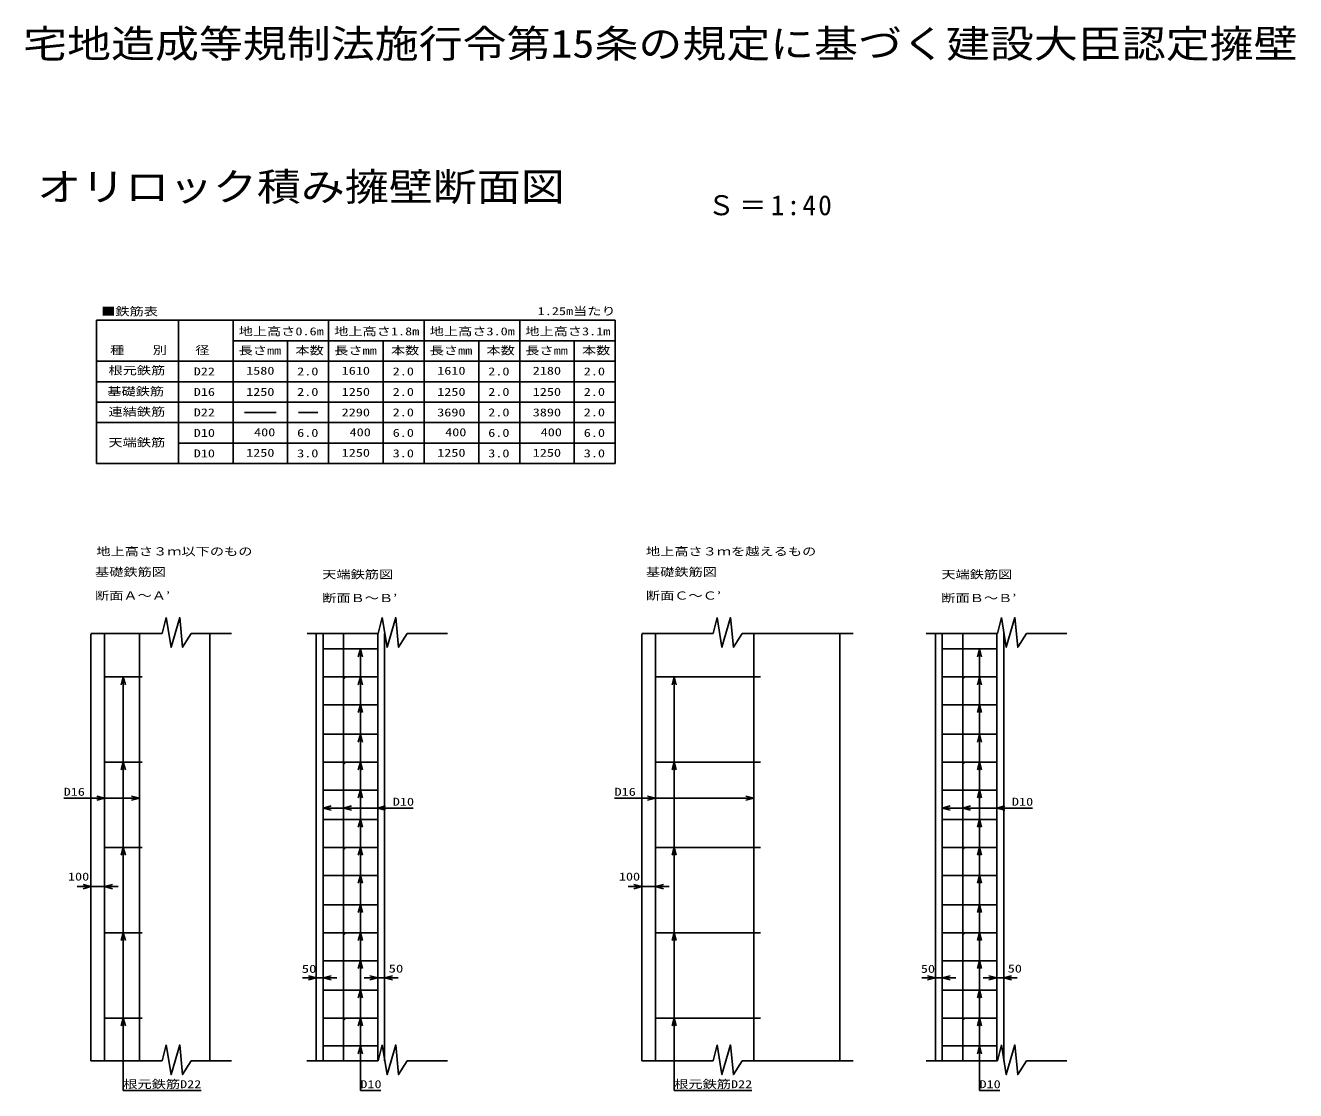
# Model space of a CAD drawing. Units: millimetres, scale not verified. Extents: x -10455 to 9401, y -7735 to 7013.
# Drawn here: x -10204 to -898, y -867 to 6936 of the extents above; entities that cross this region are included whole.
import ezdxf
from ezdxf.enums import TextEntityAlignment as Align

# ---------------------------------------------------------------- set-up
doc = ezdxf.new("R2010")
doc.units = ezdxf.units.MM
doc.header["$LTSCALE"] = 40
doc.layers.add('0-0', color=7, linetype='Continuous')
doc.styles.add('ＭＳ ゴシック', font='')
doc.styles.get('ＭＳ ゴシック').set_extended_font_data('MS Gothic')

msp = doc.modelspace()

# ---------------------------------------------------------------- linework, layer by layer
at = {"layer": '0-0'}
for p, q in [((-9683.02, 4776.09), (-9683.02, 4626.09)), ((-9083.02, 4626.09), (-9083.02, 4776.09)), ((-8683.02, 4626.09), (-8683.02, 4776.09)), ((-7983.02, 4626.09), (-7983.02, 4776.09)), ((-7283.02, 4626.09), (-7283.02, 4776.09)), ((-6583.02, 4626.09), (-6583.02, 4776.09)), ((-5883.02, 4626.09), (-5883.02, 4776.09)), ((-9683.02, 4626.09), (-9683.02, 3726.09)), ((-9083.02, 4626.09), (-9083.02, 3726.09)), ((-8683.02, 4626.09), (-8683.02, 3726.09)), ((-8683.02, 4626.09), (-7983.02, 4626.09)), ((-8283.02, 4626.09), (-8283.02, 3726.09)), ((-7983.02, 4626.09), (-7983.02, 3726.09)), ((-7583.02, 4626.09), (-7583.02, 3726.09)), ((-7283.02, 4626.09), (-7283.02, 3726.09)), ((-6883.02, 4626.09), (-6883.02, 3726.09)), ((-6583.02, 4626.09), (-6583.02, 3726.09)), ((-6183.02, 4626.09), (-6183.02, 3726.09)), ((-5883.02, 4626.09), (-5883.02, 3726.09)), ((-9683.02, 4476.09), (-7983.02, 4476.09)), ((-7983.02, 4476.09), (-5883.02, 4476.09)), ((-9683.02, 4326.09), (-7983.02, 4326.09)), ((-7983.02, 4326.09), (-5883.02, 4326.09)), ((-9683.02, 4176.09), (-7983.02, 4176.09)), ((-8598.74, 4100.59), (-8367.72, 4100.59)), ((-8203.78, 4100.59), (-8062.18, 4100.59)), ((-7983.02, 4176.09), (-5883.02, 4176.09)), ((-9683.02, 4026.09), (-7983.02, 4026.09)), ((-7983.02, 4026.09), (-5883.02, 4026.09)), ((-9083.02, 3876.09), (-7983.02, 3876.09)), ((-7983.02, 3876.09), (-5883.02, 3876.09)), ((-9683.02, 3726.09), (-7983.02, 3726.09)), ((-7750.48, 2369.31), (-7766.01, 2311.36)), ((-3214.03, 2369.31), (-3229.56, 2311.36)), ((-9487.29, 2164.31), (-9502.81, 2106.36)), ((-9487.29, 1539.31), (-9487.29, 2164.31)), ((-9487.29, 2164.31), (-9471.76, 2106.36)), ((-7750.48, 2164.31), (-7766.01, 2106.36)), ((-7750.48, 2164.31), (-7734.95, 2106.36)), ((-5450.84, 2164.31), (-5466.37, 2106.36)), ((-5450.84, 1539.31), (-5450.84, 2164.31)), ((-5450.84, 2164.31), (-5435.31, 2106.36)), ((-3214.03, 2164.31), (-3229.56, 2106.36)), ((-3214.03, 2164.31), (-3198.5, 2106.36)), ((-7750.48, 1959.31), (-7766.01, 1901.36)), ((-7750.48, 1959.31), (-7734.95, 1901.36)), ((-3214.03, 1959.31), (-3229.56, 1901.36)), ((-3214.03, 1959.31), (-3198.5, 1901.36)), ((-7750.48, 1744.31), (-7766.01, 1686.36)), ((-7750.48, 1744.31), (-7734.95, 1686.36)), ((-3214.03, 1744.31), (-3229.56, 1686.36)), ((-3214.03, 1744.31), (-3198.5, 1686.36)), ((-9487.29, 1539.31), (-9502.81, 1481.36)), ((-9487.29, 914.31), (-9487.29, 1539.31)), ((-9487.29, 1539.31), (-9471.76, 1481.36)), ((-7750.48, 1539.31), (-7766.01, 1481.36)), ((-7750.48, 1539.31), (-7734.95, 1481.36)), ((-5450.84, 1539.31), (-5466.37, 1481.36)), ((-5450.84, 914.31), (-5450.84, 1539.31)), ((-5450.84, 1539.31), (-5435.31, 1481.36)), ((-3214.03, 1539.31), (-3229.56, 1481.36)), ((-3214.03, 1539.31), (-3198.5, 1481.36)), ((-7750.48, 1334.31), (-7766.01, 1276.36)), ((-7750.48, 1334.31), (-7734.95, 1276.36)), ((-3214.03, 1334.31), (-3229.56, 1276.36)), ((-3214.03, 1334.31), (-3198.5, 1276.36)), ((-9624.17, 1274.69), (-9682.13, 1290.22)), ((-9369.17, 1274.69), (-9427.13, 1290.22)), ((-8023.25, 1202.04), (-7965.29, 1217.57)), ((-7873.25, 1202.04), (-7815.29, 1217.57)), ((-7623.25, 1202.04), (-7565.29, 1217.57)), ((-5587.72, 1274.69), (-5645.68, 1290.22)), ((-5587.72, 1274.69), (-4867.72, 1274.69)), ((-4867.72, 1274.69), (-4925.68, 1290.22)), ((-4867.72, 1274.69), (-4925.68, 1259.16)), ((-3486.8, 1202.04), (-3428.84, 1217.57)), ((-3336.8, 1202.04), (-3278.84, 1217.57)), ((-3086.8, 1202.04), (-3028.84, 1217.57)), ((-8023.25, 1202.04), (-7965.29, 1186.51)), ((-7873.25, 1202.04), (-7815.29, 1186.51)), ((-7750.48, 1119.31), (-7766.01, 1061.36)), ((-7750.48, 1119.31), (-7734.95, 1061.36)), ((-7623.25, 1202.04), (-7565.29, 1186.51)), ((-7512.58, 1202.04), (-7362.58, 1202.04)), ((-3486.8, 1202.04), (-3428.84, 1186.51)), ((-3336.8, 1202.04), (-3278.84, 1186.51)), ((-3214.03, 1119.31), (-3229.56, 1061.36)), ((-3214.03, 1119.31), (-3198.5, 1061.36)), ((-3086.8, 1202.04), (-3028.84, 1186.51)), ((-2976.13, 1202.04), (-2826.13, 1202.04)), ((-9487.29, 914.31), (-9502.81, 856.36)), ((-9487.29, 289.31), (-9487.29, 914.31)), ((-9487.29, 914.31), (-9471.76, 856.36)), ((-7750.48, 914.31), (-7766.01, 856.36)), ((-7750.48, 914.31), (-7734.95, 856.36)), ((-5450.84, 914.31), (-5466.37, 856.36)), ((-5450.84, 289.31), (-5450.84, 914.31)), ((-5450.84, 914.31), (-5435.31, 856.36)), ((-3214.03, 914.31), (-3229.56, 856.36)), ((-3214.03, 914.31), (-3198.5, 856.36)), ((-7750.48, 709.31), (-7766.01, 651.36)), ((-7750.48, 709.31), (-7734.95, 651.36)), ((-3214.03, 709.31), (-3229.56, 651.36)), ((-3214.03, 709.31), (-3198.5, 651.36)), ((-9724.17, 627.33), (-9824.17, 627.33)), ((-9724.17, 627.33), (-9782.13, 642.86)), ((-9724.17, 627.33), (-9782.13, 611.8)), ((-9724.17, 627.33), (-9624.17, 627.33)), ((-9624.17, 627.33), (-9566.21, 642.86)), ((-9624.17, 627.33), (-9524.17, 627.33)), ((-9624.17, 627.33), (-9566.21, 611.8)), ((-5687.72, 627.33), (-5787.72, 627.33)), ((-5687.72, 627.33), (-5745.68, 642.86)), ((-5687.72, 627.33), (-5745.68, 611.8)), ((-5687.72, 627.33), (-5587.72, 627.33)), ((-5587.72, 627.33), (-5529.77, 642.86)), ((-5587.72, 627.33), (-5487.72, 627.33)), ((-5587.72, 627.33), (-5529.77, 611.8)), ((-7750.48, 494.31), (-7766.01, 436.36)), ((-7750.48, 494.31), (-7734.95, 436.36)), ((-3214.03, 494.31), (-3229.56, 436.36)), ((-3214.03, 494.31), (-3198.5, 436.36)), ((-9487.29, 289.31), (-9502.81, 231.36)), ((-9487.29, 289.31), (-9471.76, 231.36)), ((-7750.48, 289.31), (-7766.01, 231.36)), ((-7750.48, 289.31), (-7734.95, 231.36)), ((-5450.84, 289.31), (-5466.37, 231.36)), ((-5450.84, 289.31), (-5435.31, 231.36)), ((-3214.03, 289.31), (-3229.56, 231.36)), ((-3214.03, 289.31), (-3198.5, 231.36)), ((-7750.48, 84.31), (-7766.01, 26.36)), ((-7750.48, 84.31), (-7734.95, 26.36)), ((-3214.03, 84.31), (-3229.56, 26.36)), ((-3214.03, 84.31), (-3198.5, 26.36)), ((-8073.25, -41.08), (-8173.25, -41.08)), ((-8073.25, -41.08), (-8131.2, -25.55)), ((-8073.25, -41.08), (-8131.2, -56.61)), ((-8073.25, -41.08), (-8023.25, -41.08)), ((-8023.25, -41.08), (-7965.29, -25.55)), ((-8023.25, -41.08), (-7965.29, -56.61)), ((-8023.25, -41.08), (-7923.25, -41.08)), ((-7623.25, -41.08), (-7723.25, -41.08)), ((-7623.25, -41.08), (-7681.2, -25.55)), ((-7623.25, -41.08), (-7681.2, -56.61)), ((-7573.25, -41.08), (-7623.25, -41.08)), ((-7573.25, -41.08), (-7515.29, -25.55)), ((-7573.25, -41.08), (-7473.25, -41.08)), ((-7573.25, -41.08), (-7515.29, -56.61)), ((-3536.8, -41.08), (-3636.8, -41.08)), ((-3536.8, -41.08), (-3594.76, -25.55)), ((-3536.8, -41.08), (-3594.76, -56.61)), ((-3536.8, -41.08), (-3486.8, -41.08)), ((-3486.8, -41.08), (-3428.84, -25.55)), ((-3486.8, -41.08), (-3428.84, -56.61)), ((-3486.8, -41.08), (-3386.8, -41.08)), ((-3086.8, -41.08), (-3186.8, -41.08)), ((-3086.8, -41.08), (-3144.76, -25.55)), ((-3086.8, -41.08), (-3144.76, -56.61)), ((-3036.8, -41.08), (-3086.8, -41.08)), ((-3036.8, -41.08), (-2978.84, -25.55)), ((-3036.8, -41.08), (-2936.8, -41.08)), ((-3036.8, -41.08), (-2978.84, -56.61)), ((-7750.48, -130.69), (-7766.01, -188.64)), ((-7750.48, -130.69), (-7734.95, -188.64)), ((-3214.03, -130.69), (-3229.56, -188.64)), ((-3214.03, -130.69), (-3198.5, -188.64)), ((-9487.29, -335.69), (-9502.81, -393.64)), ((-9487.29, -335.69), (-9471.76, -393.64)), ((-7750.48, -335.69), (-7766.01, -393.64)), ((-7750.48, -335.69), (-7734.95, -393.64)), ((-5450.84, -335.69), (-5466.37, -393.64)), ((-5450.84, -335.69), (-5435.31, -393.64)), ((-3214.03, -335.69), (-3229.56, -393.64)), ((-3214.03, -335.69), (-3198.5, -393.64)), ((-7750.48, -540.69), (-7766.01, -598.64)), ((-7750.48, -540.69), (-7734.95, -598.64)), ((-3214.03, -540.69), (-3229.56, -598.64)), ((-3214.03, -540.69), (-3198.5, -598.64)), ((-9487.29, -867.38), (-8917.29, -867.38)), ((-7750.48, -867.38), (-7600.48, -867.38)), ((-5450.84, -867.38), (-4880.84, -867.38)), ((-3214.03, -867.38), (-3064.03, -867.38))]:
    msp.add_line(p, q, dxfattribs=at)
at = {"layer": '0-0', "color": 2}
for p, q in [((-9202.21, 2482.1), (-9172.29, 2598.05)), ((-7619.46, 2482.1), (-7589.54, 2598.05)), ((-5165.76, 2482.1), (-5135.84, 2598.05)), ((-3083.01, 2482.1), (-3053.09, 2598.05)), ((-9724.17, -648.19), (-9724.17, 2476.81)), ((-9723.89, 2482.1), (-9202.21, 2482.1)), ((-8989.59, 2482.1), (-8694.17, 2482.1)), ((-8854.17, -648.19), (-8854.17, 2476.81)), ((-8141.15, 2482.1), (-7619.46, 2482.1)), ((-8073.25, 2482.1), (-8073.25, -648.19)), ((-7573.25, 2482.1), (-7573.25, -648.19)), ((-7406.84, 2482.1), (-7111.42, 2482.1)), ((-5687.72, -648.19), (-5687.72, 2476.81)), ((-5687.44, 2482.1), (-5165.76, 2482.1)), ((-4953.14, 2482.1), (-4140.6, 2482.1)), ((-4237.72, -648.19), (-4237.72, 2482.1)), ((-3604.7, 2482.1), (-3083.01, 2482.1)), ((-3536.8, 2482.1), (-3536.8, -648.19)), ((-3036.8, 2482.1), (-3036.8, -648.19)), ((-2870.4, 2482.1), (-2574.98, 2482.1)), ((-9202.21, -648.19), (-9172.29, -532.24)), ((-7619.46, -648.19), (-7589.54, -532.24)), ((-5165.76, -648.19), (-5135.84, -532.24)), ((-3083.01, -648.19), (-3053.09, -532.24)), ((-9724.17, -648.19), (-9202.21, -648.19)), ((-8989.59, -648.19), (-8694.17, -648.19)), ((-8141.42, -648.19), (-7619.46, -648.19)), ((-7406.84, -648.19), (-7111.42, -648.19)), ((-5687.72, -648.19), (-5165.76, -648.19)), ((-4953.14, -648.19), (-4140.6, -648.19)), ((-3604.98, -648.19), (-3083.01, -648.19)), ((-2870.4, -648.19), (-2574.98, -648.19))]:
    msp.add_line(p, q, dxfattribs=at)
at = {"layer": '0-0', "color": 5}
for p, q in [((-9624.17, -648.19), (-9624.17, 2476.81)), ((-9369.17, -648.19), (-9369.17, 2476.81)), ((-8023.25, 2482.1), (-8023.25, -648.19)), ((-7873.25, 2482.1), (-7873.25, -648.19)), ((-7623.25, 2482.1), (-7623.25, -648.19)), ((-5587.72, -648.19), (-5587.72, 2476.81)), ((-4867.72, -648.19), (-4867.72, 2476.81)), ((-3486.8, 2482.1), (-3486.8, -648.19)), ((-3336.8, 2482.1), (-3336.8, -648.19)), ((-3086.8, 2482.1), (-3086.8, -648.19)), ((-8023.25, 2369.31), (-7623.25, 2369.31)), ((-3486.8, 2369.31), (-3086.8, 2369.31)), ((-9624.17, 2164.31), (-9349.17, 2164.31)), ((-8023.25, 2164.31), (-7623.25, 2164.31)), ((-5587.72, 2164.31), (-4817.72, 2164.31)), ((-3486.8, 2164.31), (-3086.8, 2164.31)), ((-8023.25, 1959.31), (-7623.25, 1959.31)), ((-3486.8, 1959.31), (-3086.8, 1959.31)), ((-8023.25, 1744.31), (-7623.25, 1744.31)), ((-3486.8, 1744.31), (-3086.8, 1744.31)), ((-9624.17, 1539.31), (-9349.17, 1539.31)), ((-8023.25, 1539.31), (-7623.25, 1539.31)), ((-5587.72, 1539.31), (-4817.72, 1539.31)), ((-3486.8, 1539.31), (-3086.8, 1539.31)), ((-8023.25, 1334.31), (-7623.25, 1334.31)), ((-3486.8, 1334.31), (-3086.8, 1334.31)), ((-8023.25, 1119.31), (-7623.25, 1119.31)), ((-3486.8, 1119.31), (-3086.8, 1119.31)), ((-9624.17, 914.31), (-9349.17, 914.31)), ((-8023.25, 914.31), (-7623.25, 914.31)), ((-5587.72, 914.31), (-4817.72, 914.31)), ((-3486.8, 914.31), (-3086.8, 914.31)), ((-8023.25, 709.31), (-7623.25, 709.31)), ((-3486.8, 709.31), (-3086.8, 709.31)), ((-8023.25, 494.31), (-7623.25, 494.31)), ((-3486.8, 494.31), (-3086.8, 494.31)), ((-9624.17, 289.31), (-9349.17, 289.31)), ((-8023.25, 289.31), (-7623.25, 289.31)), ((-5587.72, 289.31), (-4817.72, 289.31)), ((-3486.8, 289.31), (-3086.8, 289.31)), ((-8023.25, 84.31), (-7623.25, 84.31)), ((-3486.8, 84.31), (-3086.8, 84.31)), ((-8023.25, -130.69), (-7623.25, -130.69)), ((-3486.8, -130.69), (-3086.8, -130.69)), ((-9624.17, -335.69), (-9349.17, -335.69)), ((-8023.25, -335.69), (-7623.25, -335.69)), ((-5587.72, -335.69), (-4817.72, -335.69)), ((-3486.8, -335.69), (-3086.8, -335.69)), ((-8023.25, -540.69), (-7623.25, -540.69)), ((-3486.8, -540.69), (-3086.8, -540.69))]:
    msp.add_line(p, q, dxfattribs=at)
at = {"layer": '0-0'}
for points in [[(-9683.02, 4776.09), (-7983.02, 4776.09), (-7283.02, 4776.09), (-6583.02, 4776.09), (-5883.02, 4776.09)], [(-7983.02, 4626.09), (-7283.02, 4626.09), (-6583.02, 4626.09), (-5883.02, 4626.09)], [(-5883.02, 3726.09), (-6583.02, 3726.09), (-7283.02, 3726.09), (-7983.02, 3726.09)], [(-7750.48, -867.38), (-7750.48, -540.69), (-7750.48, -335.69), (-7750.48, -130.69), (-7750.48, 84.31), (-7750.48, 289.31), (-7750.48, 494.31), (-7750.48, 709.31), (-7750.48, 914.31), (-7750.48, 1119.31), (-7750.48, 1334.31), (-7750.48, 1539.31), (-7750.48, 1744.31), (-7750.48, 1959.31), (-7750.48, 2164.31), (-7750.48, 2369.31), (-7734.95, 2311.36)], [(-3214.03, -867.38), (-3214.03, -540.69), (-3214.03, -335.69), (-3214.03, -130.69), (-3214.03, 84.31), (-3214.03, 289.31), (-3214.03, 494.31), (-3214.03, 709.31), (-3214.03, 914.31), (-3214.03, 1119.31), (-3214.03, 1334.31), (-3214.03, 1539.31), (-3214.03, 1744.31), (-3214.03, 1959.31), (-3214.03, 2164.31), (-3214.03, 2369.31), (-3198.5, 2311.36)], [(-9924.12, 1274.69), (-9624.17, 1274.69), (-9682.13, 1259.16)], [(-9624.17, 1274.69), (-9369.17, 1274.69), (-9427.13, 1259.16)], [(-5887.67, 1274.69), (-5587.72, 1274.69), (-5645.68, 1259.16)], [(-8023.25, 1202.04), (-7873.25, 1202.04), (-7623.25, 1202.04), (-7512.58, 1202.04)], [(-3486.8, 1202.04), (-3336.8, 1202.04), (-3086.8, 1202.04), (-2976.13, 1202.04)], [(-9487.29, -867.38), (-9487.29, -335.69), (-9487.29, 289.31)], [(-5450.84, -867.38), (-5450.84, -335.69), (-5450.84, 289.31)]]:
    msp.add_lwpolyline(points, dxfattribs=at)
at = {"layer": '0-0', "color": 2}
for points in [[(-9172.29, 2598.05), (-9137.15, 2380.22), (-9073.91, 2598.05), (-9052.83, 2380.22), (-8989.59, 2482.1)], [(-7589.54, 2598.05), (-7554.41, 2380.22), (-7491.17, 2598.05), (-7470.09, 2380.22), (-7406.84, 2482.1)], [(-5135.84, 2598.05), (-5100.71, 2380.22), (-5037.46, 2598.05), (-5016.38, 2380.22), (-4953.14, 2482.1)], [(-3053.09, 2598.05), (-3017.96, 2380.22), (-2954.72, 2598.05), (-2933.64, 2380.22), (-2870.4, 2482.1)], [(-9172.29, -532.24), (-9137.15, -750.07), (-9073.91, -532.24), (-9052.83, -750.07), (-8989.59, -648.19)], [(-7589.54, -532.24), (-7554.41, -750.07), (-7491.17, -532.24), (-7470.09, -750.07), (-7406.84, -648.19)], [(-5135.84, -532.24), (-5100.71, -750.07), (-5037.46, -532.24), (-5016.38, -750.07), (-4953.14, -648.19)], [(-3053.09, -532.24), (-3017.96, -750.07), (-2954.72, -532.24), (-2933.64, -750.07), (-2870.4, -648.19)]]:
    msp.add_lwpolyline(points, dxfattribs=at)
at = {"layer": '0-0', "color": 5}
for centre in [(-7868.25, 2159.31), (-3331.8, 2159.31), (-7868.25, 1534.31), (-3331.8, 1534.31), (-7868.25, 909.31), (-3331.8, 909.31), (-7868.25, 284.31), (-3331.8, 284.31), (-7868.25, -340.69), (-3331.8, -340.69)]:
    msp.add_circle(centre, 5, dxfattribs=at)

# ---------------------------------------------------------------- texts
at = {"layer": '0-0', "color": 2, "style": 'ＭＳ ゴシック', "width": 1.15}
for s, p in [('宅地造成等規制法施行令第15条の規定に基づく建設大臣認定擁壁', (-10221.24, 6637.86)), ('オリロック積み擁壁断面図', (-10117.82, 5589.52))]:
    msp.add_text(s, height=205.3, dxfattribs=at).set_placement(p, align=Align.BOTTOM_LEFT)
at = {"layer": '0-0', "style": 'ＭＳ ゴシック'}
for s, width, p in [('■鉄筋表', 1.3, (-9649.49, 4793.64)), ('1.25m当たり', 1.3, (-6451.02, 4796.09)), ('地上高さ0.6m', 1.3, (-8642.14, 4647.75)), ('地上高さ1.8m', 1.3, (-7942.14, 4647.75)), ('地上高さ3.0m', 1.3, (-7242.14, 4647.75)), ('地上高さ3.1m', 1.3, (-6542.14, 4647.75)), ('種\u3000\u3000別\u3000\u3000径', 1.3, (-9583.87, 4509.61)), ('長さmm\u3000本数', 1.3, (-8642.14, 4507.48)), ('長さmm\u3000本数', 1.3, (-7942.14, 4507.48)), ('長さmm\u3000本数', 1.3, (-7242.14, 4507.48)), ('長さmm\u3000本数', 1.3, (-6542.14, 4507.48)), ('根元鉄筋', 1.3, (-9595.75, 4360.95)), ('D22', 1.3, (-8971.35, 4353.96)), ('1580', 1.3, (-8587.35, 4359.45)), ('2.0', 1.3, (-8213.42, 4354.28)), ('1610', 1.3, (-7887.35, 4359.45)), ('2.0', 1.3, (-7513.42, 4354.28)), ('1610', 1.3, (-7187.35, 4359.45)), ('2.0', 1.3, (-6813.42, 4354.28)), ('2180', 1.3, (-6487.35, 4359.45)), ('2.0', 1.3, (-6113.42, 4354.28)), ('基礎鉄筋', 1.3, (-9604.59, 4207.41)), ('D16', 1.3, (-8971.35, 4203.96)), ('1250', 1.3, (-8587.35, 4204.31)), ('2.0', 1.3, (-8213.42, 4204.28)), ('1250', 1.3, (-7887.35, 4204.31)), ('2.0', 1.3, (-7513.42, 4204.28)), ('1250', 1.3, (-7187.35, 4204.31)), ('2.0', 1.3, (-6813.42, 4204.28)), ('1250', 1.3, (-6487.35, 4204.31)), ('2.0', 1.3, (-6113.42, 4204.28)), ('連結鉄筋', 1.3, (-9595.75, 4058.29)), ('D22', 1.3, (-8971.35, 4053.96)), ('2290', 1.3, (-7887.35, 4054.02)), ('2.0', 1.3, (-7513.42, 4054.28)), ('3690', 1.3, (-7187.35, 4054.02)), ('2.0', 1.3, (-6813.42, 4054.28)), ('3890', 1.3, (-6487.35, 4054.02)), ('2.0', 1.3, (-6113.42, 4054.28)), ('天端鉄筋', 1.3, (-9595.75, 3833.29)), ('D10', 1.3, (-8971.35, 3903.96)), ('400', 1.3, (-8529.17, 3908.58)), ('6.0', 1.3, (-8213.42, 3904.28)), ('400', 1.3, (-7829.17, 3908.58)), ('6.0', 1.3, (-7513.42, 3904.28)), ('400', 1.3, (-7129.17, 3908.58)), ('6.0', 1.3, (-6813.42, 3904.28)), ('400', 1.3, (-6429.17, 3908.58)), ('6.0', 1.3, (-6113.42, 3904.28)), ('D10', 1.3, (-8971.35, 3753.96)), ('1250', 1.3, (-8587.35, 3758.29)), ('3.0', 1.3, (-8213.42, 3754.28)), ('1250', 1.3, (-7887.35, 3758.29)), ('3.0', 1.3, (-7513.42, 3754.28)), ('1250', 1.3, (-7187.35, 3758.29)), ('3.0', 1.3, (-6813.42, 3754.28)), ('1250', 1.3, (-6487.35, 3758.29)), ('3.0', 1.3, (-6113.42, 3754.28)), ('地上高さ３ｍ以下のもの', 1.3, (-9684.95, 3035.31)), ('地上高さ３ｍを越えるもの', 1.3, (-5657.91, 3035.31)), ('基礎鉄筋図', 1.3, (-9694.36, 2884.51)), ('天端鉄筋図', 1.3, (-8029.99, 2866.42)), ('基礎鉄筋図', 1.3, (-5657.91, 2884.51)), ('天端鉄筋図', 1.3, (-3493.54, 2866.42)), ('断面Ａ～Ａ’', 1.3, (-9694.36, 2711.39)), ('断面Ｃ～Ｃ’', 1.3, (-5657.91, 2711.39)), ('断面Ｂ～Ｂ’', 1.3, (-8029.99, 2693.3)), ('断面Ｂ～Ｂ’', 1.3, (-3493.54, 2693.3)), ('D16', 1.3, (-9924.12, 1274.69)), ('D16', 1.3, (-5887.67, 1274.69)), ('D10', 1.3, (-7512.58, 1202.04)), ('D10', 1.3, (-2976.13, 1202.04)), ('100', 1.3, (-9892.54, 653.64)), ('100', 1.3, (-5856.09, 653.64)), ('50', 1.35, (-8179.93, -22.34)), ('50', 1.35, (-7543.33, -20.53)), ('50', 1.3, (-3643.48, -22.34)), ('50', 1.3, (-3006.88, -20.53)), ('根元鉄筋D22', 1.3, (-9487.29, -867.38)), ('D10', 1.3, (-7750.48, -867.38)), ('根元鉄筋D22', 1.3, (-5450.84, -867.38)), ('D10', 1.3, (-3214.03, -867.38))]:
    msp.add_text(s, height=58.65, dxfattribs=dict(at, width=width)).set_placement(p, align=Align.BOTTOM_LEFT)
at = {"layer": '0-0', "color": 3, "insert": (-5206.72, 5542.86), "char_height": 146.6, "attachment_point": 7, "style": 'ＭＳ ゴシック'}
msp.add_mtext('\\T1.16;Ｓ＝1:40', dxfattribs=at)

doc.saveas('drawing.dxf')
